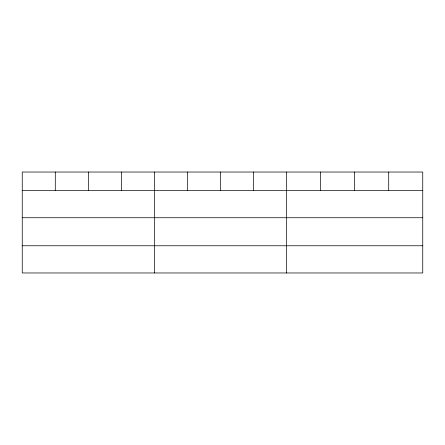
<?xml version="1.0" encoding="UTF-8"?>
<svg xmlns="http://www.w3.org/2000/svg" width="445" height="445" viewBox="0 0 445 445"><rect width="100%" height="100%" fill="white"/><g stroke="black" fill="none" stroke-linecap="round" stroke-linejoin="round"><path stroke-width="0.67" d="M422.75 217.733L422.75 172.031L22.25 172.031L22.25 272.969L422.75 272.969L422.75 217.733L22.25 217.733M22.25 190.532L422.75 190.532M22.25 245.762L422.75 245.762M388.707 172.031L388.707 190.532M354.665 172.031L354.665 190.532M320.623 172.031L320.623 190.532M286.58 172.031L286.58 272.969M253.539 172.031L253.539 190.532M220.498 172.031L220.498 190.532M187.456 172.031L187.456 190.532M154.415 172.031L154.415 272.969M121.374 172.031L121.374 190.532M88.333 172.031L88.333 190.532M55.291 172.031L55.291 190.532"/></g></svg>
